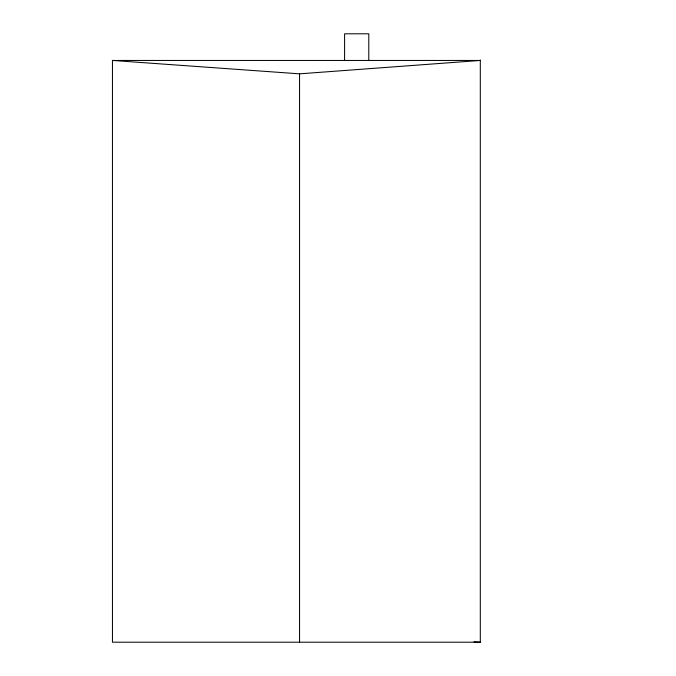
<?xml version="1.0" encoding="UTF-8"?>
<svg xmlns="http://www.w3.org/2000/svg" width="676" height="676" viewBox="0 0 676 676"><rect width="100%" height="100%" fill="white"/><g stroke="black" fill="none" stroke-linecap="round" stroke-linejoin="round"><path stroke-width="1.01" d="M112.453 60.451L299.553 73.836L480.298 60.451L112.453 60.451L112.453 642.2L480.298 642.2L480.298 59.961M473.986 641.845L480.298 642.2M368.792 60.451L368.792 33.8L344.591 33.8L344.591 60.451M299.553 73.836L299.553 642.2"/></g></svg>
